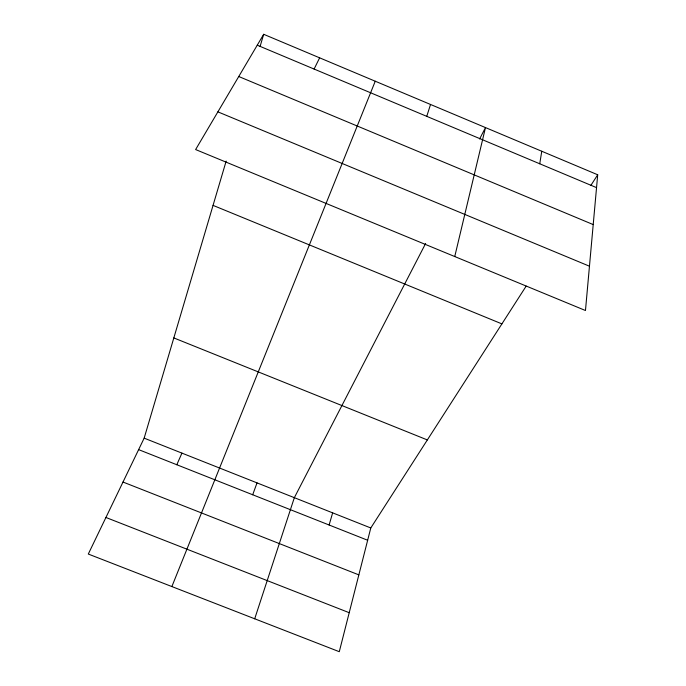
<?xml version="1.0" encoding="UTF-8"?>
<svg xmlns="http://www.w3.org/2000/svg" width="686" height="686" viewBox="0 0 686 686"><rect width="100%" height="100%" fill="white"/><g stroke="black" fill="none" stroke-linecap="round" stroke-linejoin="round"><path stroke-width="1.03" d="M597.703 174.776L585.467 310.518L195.621 149.557L263.681 34.3L597.703 174.776L590.886 185.392M539.736 163.782L541.769 151.254M454.749 256.547L485.482 127.587L479.608 138.966M526.162 286.122L370.783 527.971L339.287 651.7L88.297 554.048L144.163 438.148L226.157 161.107M329.117 525.004L332.641 512.854M260.071 46.502L263.681 34.3M426.761 116.346L430.534 104.469M254.703 618.789L294.345 497.676L425.629 243.479M252.697 494.769L257.027 482.884M171.869 586.564L375.251 81.222M176.808 464.739L181.936 453.12M314.102 69.054L319.633 57.83M105.918 517.476L349.217 612.701M123.008 482.044L358.847 574.877M138.632 449.63L367.653 540.251M144.163 438.148L370.783 527.971M173.824 337.924L427.344 439.932M213.054 205.38L501.903 323.886M217.882 111.852L589.463 266.202M238.754 76.515L593.218 224.588M257.25 45.182L596.546 187.63"/></g></svg>
